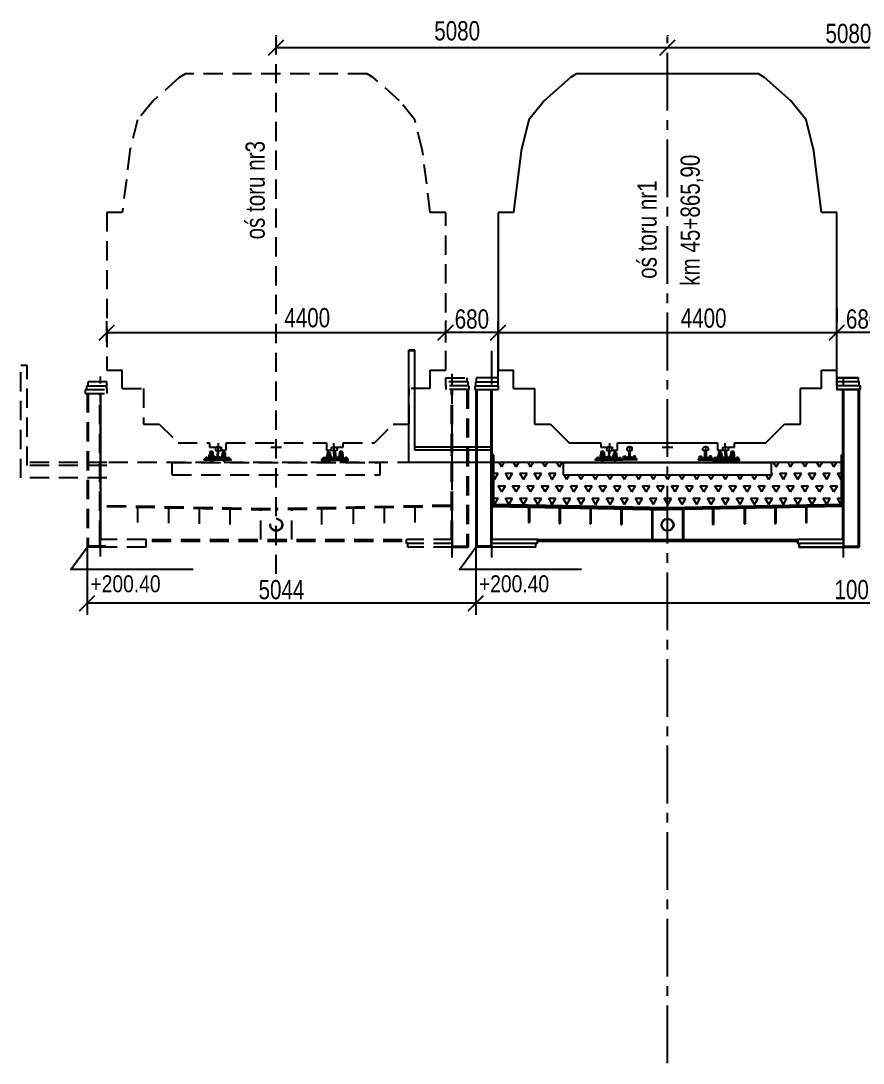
# Model space of a CAD drawing. Header units: millimetres. Extents: x -1069826 to 2704411, y -432732 to 412301.
# Drawn here: x 955828 to 966764, y -4314 to 9227 of the extents above; entities that cross this region are included whole.
import ezdxf

# ---------------------------------------------------------------- set-up
doc = ezdxf.new("R2010")
doc.units = ezdxf.units.MM
doc.header["$LTSCALE"] = 1000
doc.header["$MEASUREMENT"] = 0
doc.linetypes.add('CENTER2', pattern=[1.125, 0.75, -0.125, 0.125, -0.125])
doc.linetypes.add('HIDDEN', pattern=[0.375, 0.25, -0.125])
for name, color, linetype in [('0-RAM-T', 7, 'Continuous'), ('0-T', 7, 'Continuous'), ('0-T0-W', 7, 'Continuous'), ('DROGO-T', 7, 'Continuous'), ('WIADUKT', 7, 'Continuous')]:
    doc.layers.add(name, color=color, linetype=linetype)
doc.styles.add('CDMSTYLE', font='CDMSIMPL', dxfattribs={"width": 0.8, "bigfont": 'CDMBIGPL'})
doc.dimstyles.new('CDMZB-MM-100', dxfattribs={"dimscale": 100, "dimtxt": 2.5, "dimasz": 1, "dimexe": 1.5, "dimexo": 5, "dimgap": 0.5, "dimtad": 1, "dimdec": 0, "dimrnd": 1, "dimzin": 1, "dimdsep": 46, "dimtxsty": 'CDMSTYLE', "dimblk": 'OBLIQUE', "dimblk1": 'OBLIQUE', "dimblk2": 'OBLIQUE', "dimsah": 1, "dimtsz": 1, "dimcen": -2.5, "dimclrd": 9, "dimclre": 9, "dimclrt": 9, "dimadec": 0, "dimazin": 0, "dimtfac": 1, "dimtmove": 2, "dimatfit": 3, "dimldrblk": 'OBLIQUE', "dimfxl": 1, "dimtvp": 1, "dimtolj": 1, "dimtzin": 0, "dimarcsym": 0})

# ---------------------------------------------------------------- blocks, each defined once
blk = doc.blocks.new('*D480')
at = {"color": 9, "linetype": 'ByBlock', "transparency": 16777216}
for p, q in [((1020270, -21298), (1020270, -21674)), ((1030330, -21371), (1030330, -21674)), ((1020170, -21624), (1020370, -21424)), ((1030330, -21524), (1020270, -21524)), ((1030230, -21624), (1030430, -21424))]:
    blk.add_line(p, q, dxfattribs=at)
at = {"layer": 'Defpoints', "color": 0, "linetype": 'ByBlock', "transparency": 16777216}
for p in [(1020270, -20798), (1030330, -20871), (1020270, -21524)]:
    blk.add_point(p, dxfattribs=at)
at = {"color": 9, "linetype": 'ByBlock', "transparency": 16777216, "insert": (1025300, -21349), "char_height": 250, "attachment_point": 5, "style": 'CDMSTYLE'}
blk.add_mtext('\\A1;\\C1;10060', dxfattribs=at)
blk = doc.blocks.new('_OBLIQUE')
at = {"color": 0, "linetype": 'ByBlock'}
blk.add_line((-0.5, -0.5), (0.5, 0.5), dxfattribs=at)
blk = doc.blocks.new('00KOTA1')
at = {"color": 0, "linetype": 'Continuous'}
blk.add_lwpolyline([(13.74, 2.86), (-2.11, 2.86), (0, 0), (0, 6.11)], dxfattribs=at)
at = {"color": 0, "linetype": 'Continuous', "style": 'CDMSTYLE', "width": 0.85}
blk.add_attdef('%%P000.000', (0.42, 3.63), '', height=2.2, dxfattribs=at)
blk = doc.blocks.new('A$C5F112703')
at = {"color": 9, "linetype": 'ByBlock'}
for p, q in [((1020, 4919), (940, 4869)), ((3380, 4919), (1020, 4919)), ((3460, 4869), (3380, 4919)), ((940, 4869), (600, 4569)), ((3800, 4569), (3460, 4869)), ((600, 4569), (400, 4319)), ((4000, 4319), (3800, 4569)), ((400, 4319), (300, 3919)), ((4100, 3919), (4000, 4319)), ((300, 3919), (200, 3119)), ((4200, 3119), (4100, 3919)), ((0, 3119), (0, 1069)), ((200, 3119), (0, 3119)), ((4400, 3119), (4200, 3119)), ((4400, 1069), (4400, 3119)), ((0, 1069), (200, 1069)), ((4200, 1069), (4400, 1069)), ((475, 829), (475, 369)), ((3925, 369), (3925, 829)), ((475, 369), (680, 369)), ((680, 369), (925, 124)), ((3475, 124), (3720, 369)), ((3720, 369), (3925, 369)), ((925, 124), (1333, 124)), ((1333, 124), (1333, 69)), ((1333, 69), (1483, 69)), ((1483, 69), (1483, 31)), ((1483, 31), (1550, 31)), ((1550, 124), (2851, 124)), ((1550, 31), (1550, 124)), ((2851, 124), (2851, 31)), ((2851, 31), (2918, 31)), ((2918, 69), (3068, 69)), ((2918, 31), (2918, 69)), ((3068, 124), (3475, 124)), ((3068, 69), (3068, 124))]:
    blk.add_line(p, q, dxfattribs=at)
at = {"layer": '0-T', "color": 9, "linetype": 'Continuous'}
for p, q in [((200, 829), (200, 1069)), ((4200, 829), (4200, 1069)), ((200, 829), (475, 829)), ((4200, 829), (3925, 829)), ((2200, 0), (2200, 137)), ((2131, 69), (2269, 69))]:
    blk.add_line(p, q, dxfattribs=at)
blk = doc.blocks.new('A$C22AE4A19')
at = {"layer": '0-T', "color": 9, "linetype": 'Continuous'}
blk.add_blockref('A$C5F112703', (0, 0), dxfattribs=at)
blk = doc.blocks.new('*D471')
at = {"color": 9, "linetype": 'ByBlock', "transparency": 16777216}
for p, q in [((1017580, -14406), (1017780, -14206)), ((1017680, -14146), (1017680, -14156)), ((1022660, -14406), (1022860, -14206)), ((1022760, -14146), (1022760, -14156)), ((1017680, -14306), (1022760, -14306))]:
    blk.add_line(p, q, dxfattribs=at)
at = {"layer": 'Defpoints', "color": 0, "linetype": 'ByBlock', "transparency": 16777216}
for p in [(1022760, -14306), (1017680, -14646), (1022760, -14646)]:
    blk.add_point(p, dxfattribs=at)
at = {"color": 9, "linetype": 'ByBlock', "transparency": 16777216, "insert": (1020029, -14089), "char_height": 250, "attachment_point": 5, "style": 'CDMSTYLE'}
blk.add_mtext('\\A1;5080', dxfattribs=at)
blk = doc.blocks.new('*D470')
at = {"color": 9, "linetype": 'ByBlock', "transparency": 16777216}
for p, q in [((1020560, -18589), (1020560, -17858)), ((1024960, -18589), (1024960, -17858)), ((1020460, -18108), (1020660, -17908)), ((1020560, -18008), (1024960, -18008)), ((1024860, -18108), (1025060, -17908))]:
    blk.add_line(p, q, dxfattribs=at)
at = {"layer": 'Defpoints', "color": 0, "linetype": 'ByBlock', "transparency": 16777216}
for p in [(1024960, -18008), (1020560, -19089), (1024960, -19089)]:
    blk.add_point(p, dxfattribs=at)
at = {"color": 9, "linetype": 'ByBlock', "transparency": 16777216, "insert": (1023229, -17821), "char_height": 250, "attachment_point": 5, "style": 'CDMSTYLE'}
blk.add_mtext('\\A1;\\C1;4400', dxfattribs=at)
blk = doc.blocks.new('*D478')
at = {"color": 9, "linetype": 'ByBlock', "transparency": 16777216}
for p, q in [((1015226, -21296), (1015226, -21674)), ((1020270, -21298), (1020270, -21674)), ((1015126, -21624), (1015326, -21424)), ((1020270, -21524), (1015226, -21524)), ((1020170, -21624), (1020370, -21424))]:
    blk.add_line(p, q, dxfattribs=at)
at = {"layer": 'Defpoints', "color": 0, "linetype": 'ByBlock', "transparency": 16777216}
for p in [(1015226, -20796), (1020270, -20798), (1015226, -21524)]:
    blk.add_point(p, dxfattribs=at)
at = {"color": 9, "linetype": 'ByBlock', "transparency": 16777216, "insert": (1017748, -21349), "char_height": 250, "attachment_point": 5, "style": 'CDMSTYLE'}
blk.add_mtext('\\A1;5044', dxfattribs=at)
blk = doc.blocks.new('*D474')
at = {"color": 9, "linetype": 'ByBlock', "transparency": 16777216}
for p, q in [((1019880, -17851), (1019880, -17858)), ((1020560, -17886), (1020560, -17858)), ((1019780, -18108), (1019980, -17908)), ((1020560, -18008), (1019880, -18008)), ((1020460, -18108), (1020660, -17908))]:
    blk.add_line(p, q, dxfattribs=at)
at = {"layer": 'Defpoints', "color": 0, "linetype": 'ByBlock', "transparency": 16777216}
for p in [(1019880, -18008), (1019880, -18351), (1020560, -18386)]:
    blk.add_point(p, dxfattribs=at)
at = {"color": 9, "linetype": 'ByBlock', "transparency": 16777216, "insert": (1020220, -17833), "char_height": 250, "attachment_point": 5, "style": 'CDMSTYLE'}
blk.add_mtext('\\A1;680', dxfattribs=at)
blk = doc.blocks.new('SZPKOL')
at = {"color": 0, "linetype": 'ByBlock'}
blk.add_lwpolyline([(12, 4, 0.138548), (-12, 5), (-9, 22), (0, 24), (9, 22)], format="xyb", close=True, dxfattribs=at)
for start, end in [(102.9105, 124.2422), (55.7578, 72.0998)]:
    blk.add_arc((-2, -38), 45.5, start, end, dxfattribs=at)
blk = doc.blocks.new('SRUKOL')
at = {"color": 0, "linetype": 'ByBlock'}
for p, q in [((0, 10), (-22, 10)), ((-22, 10), (-22, 0)), ((-11, 5), (-22, 5)), ((0, 0), (-22, 0)), ((-20, 37), (-20, 24)), ((-20, 24), (-20, 11)), ((-17, 5), (-17, 0)), ((0, 39), (-15, 39)), ((0, 10), (-15, 10)), ((-13, 42), (-10, 44)), ((-13, 39), (-13, 42)), ((-13, 42), (13, 42)), ((-12, 5), (-12, 0)), ((-11, 10), (11, 5)), ((-11, 5), (11, 0)), ((-10, 44), (-10, 38)), ((-10, 44), (10, 44)), ((-10, 37), (-10, 24)), ((-10, 24), (-10, 11)), ((0, 39), (15, 39)), ((0, 10), (15, 10)), ((0, 10), (22, 10)), ((0, 0), (22, 0)), ((13, 42), (10, 44)), ((10, 44), (10, 38)), ((10, 37), (10, 24)), ((10, 24), (10, 11)), ((11, 5), (22, 5)), ((12, 10), (12, 5)), ((13, 39), (13, 42)), ((17, 10), (17, 5)), ((20, 37), (20, 24)), ((20, 24), (20, 11)), ((22, 10), (22, 0))]:
    blk.add_line(p, q, dxfattribs=at)
for centre, radius, start, end in [((-15, 29), 10, 60, 120), ((-15, 20), 10, 240, 300), ((0, -1), 40, 90, 104.6015), ((0, 50), 40, 255.3985, 270), ((0, -1), 40, 75.3985, 90), ((0, 50), 40, 270, 284.6015), ((15, 29), 10, 60, 120), ((15, 20), 10, 240, 300)]:
    blk.add_arc(centre, radius, start, end, dxfattribs=at)
blk = doc.blocks.new('A$C05BD7996')
at = {"color": 40, "linetype": 'HIDDEN'}
for p, q in [((1020, 4919), (940, 4869)), ((3380, 4919), (1020, 4919)), ((3460, 4869), (3380, 4919)), ((940, 4869), (600, 4569)), ((3800, 4569), (3460, 4869)), ((600, 4569), (400, 4319)), ((4000, 4319), (3800, 4569)), ((400, 4319), (300, 3919)), ((4100, 3919), (4000, 4319)), ((300, 3919), (200, 3119)), ((4200, 3119), (4100, 3919)), ((200, 3119), (0, 3119)), ((0, 3119), (0, 1069)), ((4400, 3119), (4200, 3119)), ((4400, 1069), (4400, 3119)), ((0, 1069), (200, 1069)), ((4200, 1069), (4400, 1069)), ((475, 829), (475, 369)), ((3925, 369), (3925, 829)), ((475, 369), (680, 369)), ((680, 369), (925, 124)), ((3475, 124), (3720, 369)), ((3720, 369), (3925, 369)), ((925, 124), (1333, 124)), ((1333, 124), (1333, 69)), ((1333, 69), (1483, 69)), ((1483, 69), (1483, 31)), ((1483, 31), (1550, 31)), ((1550, 31), (1550, 124)), ((1550, 124), (2851, 124)), ((2851, 124), (2851, 31)), ((2851, 31), (2918, 31)), ((2918, 31), (2918, 69)), ((2918, 69), (3068, 69)), ((3068, 69), (3068, 124)), ((3068, 124), (3475, 124))]:
    blk.add_line(p, q, dxfattribs=at)
at = {"layer": '0-T', "color": 40, "linetype": 'HIDDEN'}
for p, q in [((200, 829), (200, 1069)), ((4200, 829), (4200, 1069)), ((200, 829), (475, 829)), ((4200, 829), (3925, 829))]:
    blk.add_line(p, q, dxfattribs=at)
at = {"layer": '0-T', "color": 9, "linetype": 'Continuous'}
for p, q in [((2200, 0), (2200, 137)), ((2131, 69), (2269, 69))]:
    blk.add_line(p, q, dxfattribs=at)
blk = doc.blocks.new('A$C3471609C')
at = {"layer": '0-T', "color": 9, "linetype": 'Continuous'}
blk.add_blockref('A$C05BD7996', (0, 0), dxfattribs=at)
blk = doc.blocks.new('*D479')
at = {"color": 9, "linetype": 'ByBlock', "transparency": 16777216}
for p, q in [((1015480, -18135), (1015480, -17858)), ((1019880, -18135), (1019880, -17858)), ((1015380, -18108), (1015580, -17908)), ((1015480, -18008), (1019880, -18008)), ((1019780, -18108), (1019980, -17908))]:
    blk.add_line(p, q, dxfattribs=at)
at = {"layer": 'Defpoints', "color": 0, "linetype": 'ByBlock', "transparency": 16777216}
for p in [(1019880, -18008), (1015480, -18635), (1019880, -18635)]:
    blk.add_point(p, dxfattribs=at)
at = {"color": 9, "linetype": 'ByBlock', "transparency": 16777216, "insert": (1018082, -17816), "char_height": 250, "attachment_point": 5, "style": 'CDMSTYLE'}
blk.add_mtext('\\A1;4400', dxfattribs=at)
blk = doc.blocks.new('A$C5FAB2D53')
at = {"color": 9, "linetype": 'ByBlock'}
for p, q in [((60, 150), (60, 125)), ((105, 164), (85, 164)), ((130, 125), (130, 150)), ((1047, 125), (1047, 150)), ((1072, 164), (1092, 164)), ((1117, 150), (1117, 125)), ((0, 13), (189, 13)), ((0, 0), (0, 13)), ((95, 0), (0, 0)), ((15, 46), (36, 46)), ((15, 13), (15, 46)), ((15, 36), (26, 36)), ((31, 41), (31, 46)), ((46, 28), (31, 26)), ((31, 26), (31, 13)), ((32, 23), (32, 15)), ((32, 15), (157, 15)), ((53, 28), (35, 26)), ((46, 36), (46, 28)), ((60, 125), (83, 117)), ((83, 38), (65, 31)), ((88, 110), (88, 45)), ((189, 0), (95, 0)), ((102, 45), (102, 110)), ((106, 117), (130, 125)), ((124, 31), (106, 38)), ((154, 26), (136, 28)), ((143, 36), (143, 28)), ((143, 28), (158, 26)), ((174, 46), (153, 46)), ((157, 15), (157, 23)), ((158, 41), (158, 46)), ((158, 26), (158, 13)), ((174, 36), (163, 36)), ((174, 13), (174, 46)), ((189, 13), (189, 0)), ((189, 13), (189, 13)), ((987, 13), (987, 0)), ((987, 13), (987, 13)), ((1177, 13), (987, 13)), ((987, 0), (1082, 0)), ((1003, 46), (1024, 46)), ((1003, 13), (1003, 46)), ((1003, 36), (1014, 36)), ((1019, 41), (1019, 46)), ((1034, 28), (1019, 26)), ((1019, 26), (1019, 13)), ((1019, 15), (1019, 23)), ((1144, 15), (1019, 15)), ((1022, 26), (1040, 28)), ((1034, 36), (1034, 28)), ((1070, 117), (1047, 125)), ((1052, 31), (1071, 38)), ((1075, 45), (1075, 110)), ((1082, 0), (1177, 0)), ((1089, 110), (1089, 45)), ((1093, 38), (1112, 31)), ((1117, 125), (1094, 117)), ((1123, 28), (1142, 26)), ((1130, 36), (1130, 28)), ((1130, 28), (1145, 26)), ((1161, 46), (1140, 46)), ((1144, 23), (1144, 15)), ((1145, 41), (1145, 46)), ((1145, 26), (1145, 13)), ((1161, 36), (1150, 36)), ((1161, 13), (1161, 46)), ((1177, 0), (1177, 13))]:
    blk.add_line(p, q, dxfattribs=at)
at = {"color": 9, "linetype": 'Continuous'}
for p, q in [((95, 182), (95, 15)), ((1082, 182), (1082, 15))]:
    blk.add_line(p, q, dxfattribs=at)
at = {"color": 9, "linetype": 'ByBlock'}
for centre, radius, start, end in [((72, 150), 12, 104.1437, 180), ((88, 84), 80, 102.4545, 104.1437), ((74, 150), 13, 99.6771, 104.4557), ((88, 84), 80, 92.5054, 101.6782), ((101, 84), 80, 78.3218, 87.4946), ((115, 150), 13, 75.5443, 80.3229), ((101, 84), 80, 75.8563, 77.5455), ((118, 150), 12, 0, 75.8563), ((1059, 150), 12, 104.1437, 180), ((1076, 84), 80, 102.4545, 104.1437), ((1062, 150), 13, 99.6771, 104.4557), ((1076, 84), 80, 92.5054, 101.6782), ((1088, 84), 80, 78.3218, 87.4946), ((1102, 150), 13, 75.5443, 80.3229), ((1088, 84), 80, 75.8563, 77.5455), ((1105, 150), 12, 0, 75.8563), ((26, 41), 5, 270, 0), ((35, 23), 3, 95.061, 180), ((36, 36), 10, 360, 90), ((50, 68), 40, 275.061, 292.4127), ((81, 110), 7, 360, 71), ((81, 45), 7, 292.4127, 360), ((109, 110), 7, 109, 180), ((109, 45), 7, 180, 247.5873), ((140, 68), 40, 247.5873, 264.939), ((153, 36), 10, 90, 180), ((154, 23), 3, 0, 84.939), ((163, 41), 5, 180, 270), ((1014, 41), 5, 270, 0), ((1022, 23), 3, 95.061, 180), ((1024, 36), 10, 360, 90), ((1037, 68), 40, 275.061, 292.4127), ((1068, 110), 7, 0, 71), ((1068, 45), 7, 292.4127, 360), ((1096, 110), 7, 109, 180), ((1096, 45), 7, 180, 247.5873), ((1127, 68), 40, 247.5873, 264.939), ((1140, 36), 10, 90, 180), ((1141, 23), 3, 0, 84.939), ((1150, 41), 5, 180, 270)]:
    blk.add_arc(centre, radius, start, end, dxfattribs=at)
blk = doc.blocks.new('A$C30C010BB')
at = {"layer": '0-T', "color": 40, "linetype": 'Continuous'}
blk.add_blockref('A$C5FAB2D53', (0, 0), dxfattribs=at)
blk = doc.blocks.new('*D473')
at = {"color": 9, "linetype": 'ByBlock', "transparency": 16777216}
for p, q in [((1024960, -17691), (1024960, -17858)), ((1025640, -17985), (1025640, -17858)), ((1024860, -18108), (1025060, -17908)), ((1025640, -18008), (1024960, -18008)), ((1025540, -18108), (1025740, -17908))]:
    blk.add_line(p, q, dxfattribs=at)
at = {"layer": 'Defpoints', "color": 0, "linetype": 'ByBlock', "transparency": 16777216}
for p in [(1024960, -18008), (1024960, -18191), (1025640, -18485)]:
    blk.add_point(p, dxfattribs=at)
at = {"color": 9, "linetype": 'ByBlock', "transparency": 16777216, "insert": (1025300, -17833), "char_height": 250, "attachment_point": 5, "style": 'CDMSTYLE'}
blk.add_mtext('\\A1;\\C1;680', dxfattribs=at)
blk = doc.blocks.new('*D469')
at = {"color": 9, "linetype": 'ByBlock', "transparency": 16777216}
for p, q in [((1022660, -14406), (1022860, -14206)), ((1022760, -14146), (1022760, -14156)), ((1027740, -14406), (1027940, -14206)), ((1027840, -14146), (1027840, -14156)), ((1022760, -14306), (1027840, -14306))]:
    blk.add_line(p, q, dxfattribs=at)
at = {"layer": 'Defpoints', "color": 0, "linetype": 'ByBlock', "transparency": 16777216}
for p in [(1027840, -14306), (1022760, -14646), (1027840, -14646)]:
    blk.add_point(p, dxfattribs=at)
at = {"color": 9, "linetype": 'ByBlock', "transparency": 16777216, "insert": (1025109, -14123), "char_height": 250, "attachment_point": 5, "style": 'CDMSTYLE'}
blk.add_mtext('\\A1;\\C1;5080', dxfattribs=at)
blk = doc.blocks.new('A$C534018C8')
at = {"layer": 'WIADUKT', "linetype": 'Continuous'}
h = blk.add_hatch(dxfattribs=at)
h.set_pattern_fill('TRIANG', color=40, scale=500, style=0)
h.set_pattern_definition([(60, (-602052.98, -193697.16), (-93.75, 162.379763), [93.75, -93.75]), (120, (-602052.98, -193697.16), (-187.5, 1e-07), [93.75, -93.75]), (0, (-602099.85, -193615.97), (93.75, 162.379763), [93.75, -93.75])])
h.paths.add_polyline_path([(8396, 7642.8), (7046, 7642.8), (7046, 7802.8), (6135, 7802.8), (6135, 7262.3), (8396, 7217.8)])
h.paths.add_polyline_path([(10657, 7802.8), (9746, 7802.8), (9746, 7642.8), (8396, 7642.8), (8396, 7217.8), (10657, 7262.3)])
at = {"color": 40, "linetype": 'HIDDEN'}
for p, q in [((3316, 6354.8, 0.1), (3316, 13334.8, 0.1)), ((80, 9062.8, 0.1), (0, 9062.8, 0.1)), ((0, 7602.8, 0.1), (0, 9062.8, 0.1)), ((80, 7762.8, 0.1), (80, 9062.8, 0.1)), ((5516, 8851.3, 0.1), (5516, 8901.3, 0.1)), ((5516, 8901.3, 0.1), (5796, 8901.3, 0.1)), ((5516, 8801.3, 0.1), (5516, 8851.3, 0.1)), ((5806, 8851.3, 0.1), (5516, 8851.3, 0.1)), ((5796, 8851.3, 0.1), (5796, 8901.3, 0.1)), ((5806, 8801.3, 0.1), (5806, 8851.3, 0.1)), ((862, 8701.3, 0.1), (862, 6701.3, 0.1)), ((876, 8701.3, 0.1), (876, 6701.3, 0.1)), ((5516, 8801.3, 0.1), (5516, 8751.3, 0.1)), ((5816, 8801.3, 0.1), (5516, 8801.3, 0.1)), ((5816, 8751.3, 0.1), (5516, 8751.3, 0.1)), ((5592, 6801.3, 0.1), (5592, 8751.3, 0.1)), ((5606, 6801.3, 0.1), (5606, 8751.3, 0.1)), ((5792, 8751.3, 0.1), (5792, 6715.3, 0.1)), ((5806, 8751.3, 0.1), (5806, 6701.3, 0.1)), ((5816, 8801.3, 0.1), (5816, 8751.3, 0.1)), ((5816, 8801.3, 0.1), (5816, 8751.3, 0.1)), ((5816, 8781.3, 0.1), (5816, 8751.3, 0.1)), ((5816, 8781.3, 0.1), (5816, 8751.3, 0.1)), ((5816, 8781.3, 0.1), (5816, 8751.3, 0.1)), ((5816, 8781.3, 0.1), (5816, 8751.3, 0.1)), ((5577, 7902.8, 0.1), (5592, 7902.8, 0.1)), ((1116, 7762.8, 0.1), (0, 7762.8, 0.1)), ((1116, 7802.8, 0.1), (80, 7802.8, 0.1)), ((5516, 7802.8, 0.1), (1116, 7802.8, 0.1)), ((1966, 7642.8, 0.1), (1966, 7802.8, 0.1)), ((1966, 7802.8, 0.1), (4666, 7802.8, 0.1)), ((4666, 7642.8, 0.1), (4666, 7802.8, 0.1)), ((1116, 7602.8, 0.1), (0, 7602.8, 0.1)), ((1966, 7642.8, 0.1), (4666, 7642.8, 0.1)), ((5606, 6801.3, 0.1), (5006, 6801.3, 0.1)), ((5006, 6751.3, 0.1), (5006, 6801.3, 0.1)), ((5606, 6751.3, 0.1), (5606, 6801.3, 0.1)), ((1102, 6701.3, 0.1), (862, 6701.3, 0.1)), ((1102, 6701.3, 0.1), (862, 6701.3, 0.1)), ((1102, 6715.3, 0.1), (876, 6715.3, 0.1)), ((5606, 6751.3, 0.1), (5006, 6751.3, 0.1)), ((5026, 6701.3, 0.1), (5026, 6751.3, 0.1)), ((5606, 6701.3, 0.1), (5026, 6701.3, 0.1)), ((5606, 6701.3, 0.1), (5606, 6751.3, 0.1)), ((5606, 6715.3, 0.1), (5806, 6715.3, 0.1)), ((5606, 6701.3, 0.1), (5806, 6701.3, 0.1))]:
    blk.add_line(p, q, dxfattribs=at)
at = {"color": 9, "linetype": 'CENTER2'}
blk.add_line((8396, 0, 0.1), (8396, 13334.8, 0.1), dxfattribs=at)
at = {"color": 1, "linetype": 'Continuous'}
for p, q in [((6196, 8901.3, 0.1), (5916, 8901.3, 0.1)), ((10596, 8901.3, 0.1), (10876, 8901.3, 0.1)), ((5896, 8801.3, 0.1), (5896, 8751.3, 0.1)), ((5896, 8801.3, 0.1), (5896, 8751.3, 0.1)), ((5896, 8781.3, 0.1), (5896, 8751.3, 0.1)), ((5896, 8781.3, 0.1), (5896, 8751.3, 0.1)), ((5896, 8781.3, 0.1), (5896, 8751.3, 0.1)), ((5896, 8781.3, 0.1), (5896, 8751.3, 0.1)), ((6196, 8801.3, 0.1), (6196, 8751.3, 0.1)), ((10596, 8801.3, 0.1), (10596, 8751.3, 0.1)), ((10896, 8801.3, 0.1), (10896, 8751.3, 0.1)), ((10896, 8801.3, 0.1), (10896, 8751.3, 0.1)), ((10896, 8781.3, 0.1), (10896, 8751.3, 0.1)), ((10896, 8781.3, 0.1), (10896, 8751.3, 0.1)), ((10896, 8781.3, 0.1), (10896, 8751.3, 0.1)), ((10896, 8781.3, 0.1), (10896, 8751.3, 0.1)), ((7553.2, 7959, 0.1), (7553.2, 7813.6, 0.1)), ((7713.9, 7946.6, 0.1), (7713.9, 7813.6, 0.1)), ((9078.1, 7946.6, 0.1), (9078.1, 7813.6, 0.1)), ((9238.8, 7959, 0.1), (9238.8, 7813.6, 0.1)), ((10657, 7802.8, 0.1), (6135, 7802.8, 0.1)), ((7046, 7642.8, 0.1), (7046, 7802.8, 0.1)), ((7046, 7802.8, 0.1), (9746, 7802.8, 0.1)), ((9746, 7642.8, 0.1), (9746, 7802.8, 0.1)), ((7046, 7642.8, 0.1), (9746, 7642.8, 0.1)), ((6120, 7248.4, 0.1), (8396, 7202.8, 0.1)), ((6120, 7232.4, 0.1), (8396, 7186.8, 0.1)), ((10672, 7248.4, 0.1), (8396, 7202.8, 0.1)), ((10672, 7232.4, 0.1), (8396, 7186.8, 0.1)), ((6706, 6801.3, 0.1), (6106, 6801.3, 0.1)), ((6106, 6751.3, 0.1), (6106, 6801.3, 0.1)), ((6706, 6751.3, 0.1), (6706, 6801.3, 0.1)), ((10086, 6751.3, 0.1), (10086, 6801.3, 0.1)), ((10686, 6801.3, 0.1), (10086, 6801.3, 0.1)), ((10686, 6751.3, 0.1), (10686, 6801.3, 0.1)), ((6706, 6751.3, 0.1), (6106, 6751.3, 0.1)), ((6106, 6701.3, 0.1), (6106, 6751.3, 0.1)), ((6686, 6701.3, 0.1), (6106, 6701.3, 0.1)), ((6686, 6701.3, 0.1), (6686, 6751.3, 0.1)), ((10686, 6751.3, 0.1), (10086, 6751.3, 0.1)), ((10106, 6701.3, 0.1), (10106, 6751.3, 0.1)), ((10686, 6701.3, 0.1), (10106, 6701.3, 0.1)), ((10686, 6701.3, 0.1), (10686, 6751.3, 0.1))]:
    blk.add_line(p, q, dxfattribs=at)
at = {"color": 40, "linetype": 'ByBlock'}
for p, q in [((2553.5, 8003.5, 0.1), (2563.3, 8002.8, 0.1)), ((2554.1, 7851.7, 0.1), (2566.7, 8055, 0.1)), ((2573.2, 8002.2, 0.1), (2563.3, 8002.8, 0.1)), ((4058.8, 8002.2, 0.1), (4068.7, 8002.8, 0.1)), ((4077.9, 7851.7, 0.1), (4065.3, 8055, 0.1)), ((4078.5, 8003.5, 0.1), (4068.7, 8002.8, 0.1)), ((2412.8, 7832.7, 0.1), (2412.8, 7876.1, 0.1)), ((2696.6, 7832.7, 0.1), (2696.6, 7876.1, 0.1)), ((3936.8, 7832.7, 0.1), (3936.8, 7876.1, 0.1)), ((4222.4, 7832.7, 0.1), (4222.4, 7876.1, 0.1))]:
    blk.add_line(p, q, dxfattribs=at)
at = {"color": 1, "linetype": 'ByBlock'}
for p, q in [((7633.5, 8003.5, 0.1), (7643.3, 8002.8, 0.1)), ((7634.1, 7851.7, 0.1), (7646.7, 8055, 0.1)), ((7653.2, 8002.2, 0.1), (7643.3, 8002.8, 0.1)), ((9138.8, 8002.2, 0.1), (9148.7, 8002.8, 0.1)), ((9157.9, 7851.7, 0.1), (9145.3, 8055, 0.1)), ((9158.5, 8003.5, 0.1), (9148.7, 8002.8, 0.1)), ((7492.8, 7832.7, 0.1), (7492.8, 7876.1, 0.1)), ((7776.6, 7832.7, 0.1), (7776.6, 7876.1, 0.1)), ((9016.8, 7832.7, 0.1), (9016.8, 7876.1, 0.1)), ((9302.4, 7832.7, 0.1), (9302.4, 7876.1, 0.1))]:
    blk.add_line(p, q, dxfattribs=at)
at = {"color": 40, "linetype": 'Continuous'}
for p, q in [((2473.2, 7959, 0.1), (2473.2, 7813.6, 0.1)), ((2633.9, 7946.6, 0.1), (2633.9, 7813.6, 0.1)), ((3998.1, 7946.6, 0.1), (3998.1, 7813.6, 0.1)), ((4158.8, 7959, 0.1), (4158.8, 7813.6, 0.1))]:
    blk.add_line(p, q, dxfattribs=at)
at = {"color": 40, "linetype": 'ByBlock', "elevation": 0.1}
for points in [[(2553.5, 8003.5, 0.0400453), (2540.7, 8002.7, 0.0208536), (2539.6, 8002.5, 0.0073706), (2537.3, 8002.1, 0.3436264), (2527.5, 7991.1), (2525.9, 7965.3), (2548.7, 7955.9, -0.3201025), (2553, 7949), (2548.9, 7883.8, -0.3037628), (2544.2, 7877.6), (2525.3, 7871.2, -0.0758562), (2513.5, 7869), (2495.1, 7868.6, 0.3885725), (2492.2, 7865.8), (2491.7, 7858), (2616.5, 7850.3), (2617, 7858, 0.3885725), (2614.4, 7861.1), (2596.3, 7863.9, -0.0758562), (2584.7, 7867.5), (2566.8, 7876.2, -0.3037628), (2562.9, 7882.9), (2567, 7948.1, -0.3201025), (2572.1, 7954.4), (2595.8, 7961), (2597.4, 7986.7, 0.3436264), (2589.1, 7998.9, 0.0073706), (2586.8, 7999.6, 0.0208536), (2585.8, 7999.9, 0.0400453), (2573.2, 8002.2)], [(4078.5, 8003.5, -0.0400453), (4091.3, 8002.7, -0.0208536), (4092.4, 8002.5, -0.0073706), (4094.7, 8002.1, -0.3436264), (4104.5, 7991.1), (4106.1, 7965.3), (4083.3, 7955.9, 0.3201025), (4079, 7949), (4083.1, 7883.8, 0.3037628), (4087.8, 7877.6), (4106.7, 7871.2, 0.0758562), (4118.5, 7869), (4136.9, 7868.6, -0.3885725), (4139.8, 7865.8), (4140.3, 7858), (4015.5, 7850.3), (4015, 7858, -0.3885725), (4017.6, 7861.1), (4035.7, 7863.9, 0.0758562), (4047.3, 7867.5), (4065.2, 7876.2, 0.3037628), (4069.1, 7882.9), (4065, 7948.1, 0.3201025), (4059.9, 7954.4), (4036.2, 7961), (4034.6, 7986.7, -0.3436264), (4042.9, 7998.9, -0.0073706), (4045.2, 7999.6, -0.0208536), (4046.2, 7999.9, -0.0400453), (4058.8, 8002.2)]]:
    blk.add_lwpolyline(points, format="xyb", dxfattribs=at)
at = {"color": 1, "linetype": 'ByBlock', "elevation": 0.1}
for points in [[(7633.5, 8003.5, 0.0400453), (7620.7, 8002.7, 0.0208536), (7619.6, 8002.5, 0.0073706), (7617.3, 8002.1, 0.3436264), (7607.5, 7991.1), (7605.9, 7965.3), (7628.7, 7955.9, -0.3201025), (7633, 7949), (7628.9, 7883.8, -0.3037628), (7624.2, 7877.6), (7605.3, 7871.2, -0.0758562), (7593.5, 7869), (7575.1, 7868.6, 0.3885725), (7572.2, 7865.8), (7571.7, 7858), (7696.5, 7850.3), (7697, 7858, 0.3885725), (7694.4, 7861.1), (7676.3, 7863.9, -0.0758562), (7664.7, 7867.5), (7646.8, 7876.2, -0.3037628), (7642.9, 7882.9), (7647, 7948.1, -0.3201025), (7652.1, 7954.4), (7675.8, 7961), (7677.4, 7986.7, 0.3436264), (7669.1, 7998.9, 0.0073706), (7666.8, 7999.6, 0.0208536), (7665.8, 7999.9, 0.0400453), (7653.2, 8002.2)], [(9158.5, 8003.5, -0.0400453), (9171.3, 8002.7, -0.0208536), (9172.4, 8002.5, -0.0073706), (9174.7, 8002.1, -0.3436264), (9184.5, 7991.1), (9186.1, 7965.3), (9163.3, 7955.9, 0.3201025), (9159, 7949), (9163.1, 7883.8, 0.3037628), (9167.8, 7877.6), (9186.7, 7871.2, 0.0758562), (9198.5, 7869), (9216.9, 7868.6, -0.3885725), (9219.8, 7865.8), (9220.3, 7858), (9095.5, 7850.3), (9095, 7858, -0.3885725), (9097.6, 7861.1), (9115.7, 7863.9, 0.0758562), (9127.3, 7867.5), (9145.2, 7876.2, 0.3037628), (9149.1, 7882.9), (9145, 7948.1, 0.3201025), (9139.9, 7954.4), (9116.2, 7961), (9114.6, 7986.7, -0.3436264), (9122.9, 7998.9, -0.0073706), (9125.2, 7999.6, -0.0208536), (9126.2, 7999.9, -0.0400453), (9138.8, 8002.2)]]:
    blk.add_lwpolyline(points, format="xyb", dxfattribs=at)
at = {"color": 40, "linetype": 'ByBlock', "elevation": 0.1}
for points in [[(2726.6, 7840.7), (2726.6, 7834.7, -0.4142136), (2724.6, 7832.7), (2383.6, 7832.7, -0.4142136), (2381.6, 7834.7), (2381.6, 7842.7, -0.4142136), (2386.6, 7847.7), (2435.6, 7847.7, 0.4142136), (2437.6, 7849.7), (2437.6, 7855.7, -0.4142136), (2439.6, 7857.7), (2455.8, 7857.7, 0.3853136), (2457.8, 7859.5), (2459.6, 7877.7), (2486.8, 7877.7, -0.3853136), (2488.8, 7875.9), (2490.6, 7857.3, 0.3675893), (2492.5, 7855.5), (2615.5, 7847.9, 0.4032512), (2617.6, 7849.7), (2619.2, 7866, -0.3853136), (2621.2, 7867.8), (2646.6, 7867.8, -0.3853136), (2648.6, 7866), (2650.4, 7847.5, 0.3853136), (2652.4, 7845.7), (2721.6, 7845.7, -0.4142136)], [(2488.8, 7888.6, 0.3712473), (2485.8, 7891.1), (2461.5, 7891.1, 0.3884789), (2458.5, 7888.4), (2455.9, 7860, -0.3884789), (2454, 7858.1), (2444.9, 7858.1, -0.4404252), (2442.9, 7860.3), (2446.1, 7895.8, -0.3884789), (2454.1, 7903.1), (2494.4, 7903.1, -0.3712473), (2499.4, 7898.9), (2501.9, 7882.6, 0.2821907), (2505.2, 7878.6), (2507.1, 7878, -0.2888244), (2508.5, 7876.3), (2509.1, 7871.6, -0.4182313), (2507.3, 7869.4), (2493.3, 7868.7, -0.4030593), (2491.1, 7870.4)], [(2618.3, 7878.7, -0.3712473), (2621.3, 7881.2), (2645.6, 7881.2, -0.3884789), (2648.6, 7878.5), (2651.1, 7850, 0.3884789), (2653.1, 7848.2), (2662.2, 7848.2, 0.4404252), (2664.2, 7850.4), (2661, 7885.9, 0.3884789), (2653, 7893.2), (2612.7, 7893.2, 0.3712473), (2607.7, 7888.9), (2605.8, 7876.2, -0.2821907), (2602.5, 7872.2), (2600.6, 7871.6, 0.2888244), (2599.2, 7870), (2598.6, 7865.2, 0.4182313), (2600.4, 7863), (2613.8, 7861.5, 0.4030593), (2616, 7863.2)], [(3905.4, 7840.7), (3905.4, 7834.7, 0.4142136), (3907.4, 7832.7), (4248.4, 7832.7, 0.4142136), (4250.4, 7834.7), (4250.4, 7842.7, 0.4142136), (4245.4, 7847.7), (4196.4, 7847.7, -0.4142136), (4194.4, 7849.7), (4194.4, 7855.7, 0.4142136), (4192.4, 7857.7), (4176.2, 7857.7, -0.3853136), (4174.2, 7859.5), (4172.4, 7877.7), (4145.2, 7877.7, 0.3853136), (4143.2, 7875.9), (4141.4, 7857.3, -0.3675893), (4139.5, 7855.5), (4016.5, 7847.9, -0.4032512), (4014.4, 7849.7), (4012.8, 7866, 0.3853136), (4010.8, 7867.8), (3985.4, 7867.8, 0.3853136), (3983.4, 7866), (3981.6, 7847.5, -0.3853136), (3979.6, 7845.7), (3910.4, 7845.7, 0.4142136)], [(4013.7, 7878.7, 0.3712473), (4010.7, 7881.2), (3986.4, 7881.2, 0.3884789), (3983.4, 7878.5), (3980.9, 7850, -0.3884789), (3978.9, 7848.2), (3969.8, 7848.2, -0.4404252), (3967.8, 7850.4), (3971, 7885.9, -0.3884789), (3979, 7893.2), (4019.3, 7893.2, -0.3712473), (4024.3, 7888.9), (4026.2, 7876.2, 0.2821907), (4029.5, 7872.2), (4031.4, 7871.6, -0.2888244), (4032.8, 7870), (4033.4, 7865.2, -0.4182313), (4031.6, 7863), (4018.2, 7861.5, -0.4030593), (4016, 7863.2)], [(4143.2, 7888.6, -0.3712473), (4146.2, 7891.1), (4170.5, 7891.1, -0.3884789), (4173.5, 7888.4), (4176.1, 7860, 0.3884789), (4178, 7858.1), (4187.1, 7858.1, 0.4404252), (4189.1, 7860.3), (4185.9, 7895.8, 0.3884789), (4177.9, 7903.1), (4137.6, 7903.1, 0.3712473), (4132.6, 7898.9), (4130.1, 7882.6, -0.2821907), (4126.8, 7878.6), (4124.9, 7878, 0.2888244), (4123.5, 7876.3), (4122.9, 7871.6, 0.4182313), (4124.7, 7869.4), (4138.7, 7868.7, 0.4030593), (4140.9, 7870.4)]]:
    blk.add_lwpolyline(points, format="xyb", close=True, dxfattribs=at)
at = {"color": 1, "linetype": 'ByBlock', "elevation": 0.1}
for points in [[(7806.6, 7840.7), (7806.6, 7834.7, -0.4142136), (7804.6, 7832.7), (7463.6, 7832.7, -0.4142136), (7461.6, 7834.7), (7461.6, 7842.7, -0.4142136), (7466.6, 7847.7), (7515.6, 7847.7, 0.4142136), (7517.6, 7849.7), (7517.6, 7855.7, -0.4142136), (7519.6, 7857.7), (7535.8, 7857.7, 0.3853136), (7537.8, 7859.5), (7539.6, 7877.7), (7566.8, 7877.7, -0.3853136), (7568.8, 7875.9), (7570.6, 7857.3, 0.3675893), (7572.5, 7855.5), (7695.5, 7847.9, 0.4032512), (7697.6, 7849.7), (7699.2, 7866, -0.3853136), (7701.2, 7867.8), (7726.6, 7867.8, -0.3853136), (7728.6, 7866), (7730.4, 7847.5, 0.3853136), (7732.4, 7845.7), (7801.6, 7845.7, -0.4142136)], [(7568.8, 7888.6, 0.3712473), (7565.8, 7891.1), (7541.5, 7891.1, 0.3884789), (7538.5, 7888.4), (7535.9, 7860, -0.3884789), (7534, 7858.1), (7524.9, 7858.1, -0.4404252), (7522.9, 7860.3), (7526.1, 7895.8, -0.3884789), (7534.1, 7903.1), (7574.4, 7903.1, -0.3712473), (7579.4, 7898.9), (7581.9, 7882.6, 0.2821907), (7585.2, 7878.6), (7587.1, 7878, -0.2888244), (7588.5, 7876.3), (7589.1, 7871.6, -0.4182313), (7587.3, 7869.4), (7573.3, 7868.7, -0.4030593), (7571.1, 7870.4)], [(7698.3, 7878.7, -0.3712473), (7701.3, 7881.2), (7725.6, 7881.2, -0.3884789), (7728.6, 7878.5), (7731.1, 7850, 0.3884789), (7733.1, 7848.2), (7742.2, 7848.2, 0.4404252), (7744.2, 7850.4), (7741, 7885.9, 0.3884789), (7733, 7893.2), (7692.7, 7893.2, 0.3712473), (7687.7, 7888.9), (7685.8, 7876.2, -0.2821907), (7682.5, 7872.2), (7680.6, 7871.6, 0.2888244), (7679.2, 7870), (7678.6, 7865.2, 0.4182313), (7680.4, 7863), (7693.8, 7861.5, 0.4030593), (7696, 7863.2)], [(8985.4, 7840.7), (8985.4, 7834.7, 0.4142136), (8987.4, 7832.7), (9328.4, 7832.7, 0.4142136), (9330.4, 7834.7), (9330.4, 7842.7, 0.4142136), (9325.4, 7847.7), (9276.4, 7847.7, -0.4142136), (9274.4, 7849.7), (9274.4, 7855.7, 0.4142136), (9272.4, 7857.7), (9256.2, 7857.7, -0.3853136), (9254.2, 7859.5), (9252.4, 7877.7), (9225.2, 7877.7, 0.3853136), (9223.2, 7875.9), (9221.4, 7857.3, -0.3675893), (9219.5, 7855.5), (9096.5, 7847.9, -0.4032512), (9094.4, 7849.7), (9092.8, 7866, 0.3853136), (9090.8, 7867.8), (9065.4, 7867.8, 0.3853136), (9063.4, 7866), (9061.6, 7847.5, -0.3853136), (9059.6, 7845.7), (8990.4, 7845.7, 0.4142136)], [(9093.7, 7878.7, 0.3712473), (9090.7, 7881.2), (9066.4, 7881.2, 0.3884789), (9063.4, 7878.5), (9060.9, 7850, -0.3884789), (9058.9, 7848.2), (9049.8, 7848.2, -0.4404252), (9047.8, 7850.4), (9051, 7885.9, -0.3884789), (9059, 7893.2), (9099.3, 7893.2, -0.3712473), (9104.3, 7888.9), (9106.2, 7876.2, 0.2821907), (9109.5, 7872.2), (9111.4, 7871.6, -0.2888244), (9112.8, 7870), (9113.4, 7865.2, -0.4182313), (9111.6, 7863), (9098.2, 7861.5, -0.4030593), (9096, 7863.2)], [(9223.2, 7888.6, -0.3712473), (9226.2, 7891.1), (9250.5, 7891.1, -0.3884789), (9253.5, 7888.4), (9256.1, 7860, 0.3884789), (9258, 7858.1), (9267.1, 7858.1, 0.4404252), (9269.1, 7860.3), (9265.9, 7895.8, 0.3884789), (9257.9, 7903.1), (9217.6, 7903.1, 0.3712473), (9212.6, 7898.9), (9210.1, 7882.6, -0.2821907), (9206.8, 7878.6), (9204.9, 7878, 0.2888244), (9203.5, 7876.3), (9202.9, 7871.6, 0.4182313), (9204.7, 7869.4), (9218.7, 7868.7, 0.4030593), (9220.9, 7870.4)]]:
    blk.add_lwpolyline(points, format="xyb", close=True, dxfattribs=at)
at = {"layer": '0-RAM-T', "color": 1, "linetype": 'Continuous', "elevation": 0.1}
blk.add_lwpolyline([(10876, 8901.3), (10596, 8901.3), (10596, 8751.3), (10672, 8751.3), (10672, 6801.3), (10086, 6801.3), (10086, 6751.3), (10106, 6751.3), (10106, 6701.3), (10686, 6701.3), (10686, 8751.3), (10896, 8751.3), (10896, 8801.3), (10886, 8801.3), (10886, 8851.3), (10876, 8851.3), (10876, 8901.3)], dxfattribs=at)
blk.add_lwpolyline([(10876, 8901.3), (10596, 8901.3), (10596, 8751.3), (10672, 8751.3), (10672, 6801.3), (10086, 6801.3), (10086, 6751.3), (10106, 6751.3), (10106, 6701.3), (10686, 6701.3), (10686, 8751.3), (10896, 8751.3), (10896, 8801.3), (10886, 8801.3), (10886, 8851.3), (10876, 8851.3), (10876, 8901.3)], dxfattribs=at)
at = {"layer": '0-T', "color": 1, "linetype": 'Continuous'}
for p, q in [((5116, 9262.8, 0.1), (5036, 9262.8, 0.1)), ((5116, 9252.8, 0.1), (5036, 9252.8, 0.1)), ((5906, 8851.3, 0.1), (6196, 8851.3, 0.1)), ((5906, 8801.3, 0.1), (5906, 8851.3, 0.1)), ((5916, 8851.3, 0.1), (5916, 8901.3, 0.1)), ((6196, 8851.3, 0.1), (6196, 8901.3, 0.1)), ((6196, 8801.3, 0.1), (6196, 8851.3, 0.1)), ((10596, 8851.3, 0.1), (10596, 8901.3, 0.1)), ((10886, 8851.3, 0.1), (10596, 8851.3, 0.1)), ((10596, 8801.3, 0.1), (10596, 8851.3, 0.1)), ((10876, 8851.3, 0.1), (10876, 8901.3, 0.1)), ((10886, 8801.3, 0.1), (10886, 8851.3, 0.1)), ((5896, 8801.3, 0.1), (6196, 8801.3, 0.1)), ((5896, 8751.3, 0.1), (6196, 8751.3, 0.1)), ((5906, 8751.3, 0.1), (5906, 6701.3, 0.1)), ((5920, 8751.3, 0.1), (5920, 6715.3, 0.1)), ((6106, 6801.3, 0.1), (6106, 8751.3, 0.1)), ((6120, 6801.3, 0.1), (6120, 8751.3, 0.1)), ((10896, 8801.3, 0.1), (10596, 8801.3, 0.1)), ((10896, 8751.3, 0.1), (10596, 8751.3, 0.1)), ((10672, 6801.3, 0.1), (10672, 8751.3, 0.1)), ((10686, 6801.3, 0.1), (10686, 8751.3, 0.1)), ((10872, 8751.3, 0.1), (10872, 6715.3, 0.1)), ((10886, 8751.3, 0.1), (10886, 6701.3, 0.1)), ((6106, 8002.8, 0.1), (5116, 8002.8, 0.1)), ((6106, 7962.8, 0.1), (5116, 7962.8, 0.1)), ((6135, 7902.8, 0.1), (6120, 7902.8, 0.1)), ((10657, 7902.8, 0.1), (10672, 7902.8, 0.1)), ((7796.3, 6998.8, 0.1), (7796.3, 7198.8, 0.1)), ((8986.3, 6998.6, 0.1), (8986.3, 7198.6, 0.1)), ((9396.3, 7208.8, 0.1), (9396.3, 7006.8, 0.1)), ((9796.3, 7216.8, 0.1), (9796.3, 7014.8, 0.1)), ((10196.3, 7224.8, 0.1), (10196.3, 7022.8, 0.1)), ((6590.3, 7022.8, 0.1), (6602.3, 7022.8, 0.1)), ((6990.3, 7012.8, 0.1), (7002.3, 7012.8, 0.1)), ((7390.3, 7004.8, 0.1), (7402.3, 7004.8, 0.1)), ((7790.3, 6996.8, 0.1), (7802.3, 6996.8, 0.1)), ((8980.3, 6996.7, 0.1), (8992.3, 6996.7, 0.1)), ((9390.3, 7004.9, 0.1), (9402.3, 7004.9, 0.1)), ((9790.3, 7012.9, 0.1), (9802.3, 7012.9, 0.1)), ((10190.3, 7020.9, 0.1), (10202.3, 7020.9, 0.1)), ((6706, 6801.3, 0.1), (10086, 6801.3, 0.1)), ((6706, 6781.3, 0.1), (10086, 6781.3, 0.1)), ((8190.3, 6801.3, 0.1), (8202.3, 6801.3, 0.1)), ((8590.3, 6801.3, 0.1), (8602.3, 6801.3, 0.1)), ((6106, 6715.3, 0.1), (5906, 6715.3, 0.1)), ((6106, 6701.3, 0.1), (5906, 6701.3, 0.1)), ((10686, 6715.3, 0.1), (10886, 6715.3, 0.1)), ((10686, 6701.3, 0.1), (10886, 6701.3, 0.1))]:
    blk.add_line(p, q, dxfattribs=at)
at = {"layer": '0-T', "color": 9, "linetype": 'Continuous'}
for p, q in [((5036, 7802.8, 0.1), (5036, 9262.8, 0.1)), ((5116, 7962.8, 0.1), (5116, 9262.8, 0.1)), ((6106, 7802.8, 0.1), (5116, 7802.8, 0.1))]:
    blk.add_line(p, q, dxfattribs=at)
at = {"layer": '0-T', "color": 1, "linetype": 'CENTER2'}
for p, q in [((6113, 6569.7, 0.1), (6113, 9253.4, 0.1)), ((6113, 6567.4, 0.1), (6113, 8956, 0.1)), ((10679, 6567.4, 0.1), (10679, 8906, 0.1))]:
    blk.add_line(p, q, dxfattribs=at)
at = {"layer": '0-T', "color": 40, "linetype": 'CENTER2'}
for p, q in [((5599, 6567.4, 0.1), (5599, 8956, 0.1)), ((1033, 6581.7, 0.1), (1033, 8920.3, 0.1)), ((5599, 6567.4, 0.1), (5599, 8906, 0.1))]:
    blk.add_line(p, q, dxfattribs=at)
at = {"layer": '0-T', "color": 40, "linetype": 'HIDDEN'}
for p, q in [((876, 8801.3, 0.1), (876, 8851.3, 0.1)), ((1116, 8851.3, 0.1), (876, 8851.3, 0.1)), ((1116, 8801.3, 0.1), (1116, 8851.3, 0.1)), ((836, 8751.3, 0.1), (836, 8701.3, 0.1)), ((836, 8751.3, 0.1), (836, 8701.3, 0.1)), ((836, 8751.3, 0.1), (1116, 8751.3, 0.1)), ((836, 8731.3, 0.1), (836, 8701.3, 0.1)), ((836, 8731.3, 0.1), (836, 8701.3, 0.1)), ((836, 8731.3, 0.1), (836, 8701.3, 0.1)), ((836, 8731.3, 0.1), (836, 8701.3, 0.1)), ((836, 8701.3, 0.1), (1116, 8701.3, 0.1)), ((856, 8751.3, 0.1), (856, 8801.3, 0.1)), ((856, 8801.3, 0.1), (1116, 8801.3, 0.1)), ((1026, 6801.3, 0.1), (1026, 8701.3, 0.1)), ((1116, 8751.3, 0.1), (1116, 8801.3, 0.1)), ((1116, 8751.3, 0.1), (1116, 8701.3, 0.1)), ((1040, 6801.3, 0.1), (1040, 8241.3, 0.1)), ((1116, 7246.8, 0.1), (3316, 7202.8, 0.1)), ((1116, 7230.8, 0.1), (3316, 7186.8, 0.1)), ((1516.3, 7224.8, 0.1), (1516.3, 7022.8, 0.1)), ((1916.3, 7216.8, 0.1), (1916.3, 7014.8, 0.1)), ((2316.3, 7208.8, 0.1), (2316.3, 7006.8, 0.1)), ((2716.3, 6998.8, 0.1), (2716.3, 7198.8, 0.1)), ((3116.3, 6801.3, 0.1), (3116.3, 7190.8, 0.1)), ((5592, 7248.4, 0.1), (3316, 7202.8, 0.1)), ((5592, 7232.4, 0.1), (3316, 7186.8, 0.1)), ((3516.3, 6801.3, 0.1), (3516.3, 7190.8, 0.1)), ((3906.3, 6998.6, 0.1), (3906.3, 7198.6, 0.1)), ((4316.3, 7208.8, 0.1), (4316.3, 7006.8, 0.1)), ((4716.3, 7216.8, 0.1), (4716.3, 7014.8, 0.1)), ((5116.3, 7224.8, 0.1), (5116.3, 7022.8, 0.1)), ((1026, 6801.3, 0.1), (1040, 6801.3, 0.1)), ((1026, 6771.3, 0.1), (1026, 6801.3, 0.1)), ((1026, 6701.3, 0.1), (1026, 6801.3, 0.1)), ((1626, 6801.3, 0.1), (1026, 6801.3, 0.1)), ((1626, 6771.3, 0.1), (1626, 6801.3, 0.1)), ((1626, 6701.3, 0.1), (1626, 6801.3, 0.1)), ((1702, 6801.3, 0.1), (5006, 6801.3, 0.1)), ((1702, 6781.3, 0.1), (5006, 6781.3, 0.1)), ((1626, 6701.3, 0.1), (1026, 6701.3, 0.1))]:
    blk.add_line(p, q, dxfattribs=at)
at = {"layer": '0-T', "color": 40, "linetype": 'Continuous'}
blk.add_line((1040, 6801.3, 0.1), (1040, 8701.3, 0.1), dxfattribs=at)
at = {"layer": '0-T', "color": 1, "linetype": 'HIDDEN', "const_width": 10, "elevation": 0.1}
blk.add_lwpolyline([(6130, 7902.8), (6125.8, 7257.4), (8396, 7212.8), (10662, 7257.4), (10662, 7902.8)], dxfattribs=at)
at = {"layer": '0-T', "color": 1, "linetype": 'Continuous', "elevation": 0.1}
for points in [[(6135, 7902.8), (6135, 7262.3), (8396, 7217.8), (10657, 7262.3), (10657, 7902.8)], [(6590.3, 7222.8), (6590.3, 7022.8)], [(6602.3, 7222.8), (6602.3, 7022.8)], [(6990.3, 7212.8), (6990.3, 7012.8)], [(6996.3, 7216.8), (6996.3, 7014.8)], [(7002.3, 7212.8), (7002.3, 7012.8)], [(7390.3, 7204.8), (7390.3, 7004.8)], [(7396.3, 7208.8), (7396.3, 7006.8)], [(7402.3, 7204.8), (7402.3, 7004.8)], [(7790.3, 7196.8), (7790.3, 6996.8)], [(7802.3, 7196.8), (7802.3, 6996.8)], [(8190.3, 7188.8), (8190.3, 6801.3)], [(8202.3, 7188.8), (8202.3, 6801.3)], [(8590.3, 7188.8), (8590.3, 6801.3)], [(8602.3, 7188.8), (8602.3, 6801.3)], [(8980.3, 7196.6), (8980.3, 6996.7)], [(8992.3, 7196.6), (8992.3, 6996.7)], [(9390.3, 7204.8), (9390.3, 7004.9)], [(9402.3, 7204.8), (9402.3, 7004.9)], [(9790.3, 7212.8), (9790.3, 7012.9)], [(9802.3, 7212.8), (9802.3, 7012.9)], [(10190.3, 7220.8), (10190.3, 7020.9)], [(10202.3, 7220.8), (10202.3, 7020.9)]]:
    blk.add_lwpolyline(points, dxfattribs=at)
at = {"layer": '0-T', "color": 1, "linetype": 'Continuous', "const_width": 12, "elevation": 0.1}
for points in [[(6596.3, 7224.8), (6596.3, 7022.8)], [(6996.3, 7214.8), (6996.3, 7012.8)], [(7396.3, 7206.8), (7396.3, 7004.8)], [(7796.3, 7198.8), (7796.3, 6996.8)], [(8196.3, 7190.8), (8196.3, 6801.3)], [(8596.3, 7190.8), (8596.3, 6801.3)], [(8986.3, 7198.6), (8986.3, 6996.6)], [(9396.3, 7206.8), (9396.3, 7004.8)], [(9796.3, 7214.8), (9796.3, 7012.8)], [(10196.3, 7222.8), (10196.3, 7020.8)]]:
    blk.add_lwpolyline(points, dxfattribs=at)
at = {"layer": '0-T', "color": 9, "linetype": 'HIDDEN'}
for radius in [80, 75]:
    blk.add_circle((3316, 6994.1, 0.1), radius, dxfattribs=at)
at = {"layer": '0-T', "color": 1, "linetype": 'Continuous'}
for radius in [80, 75]:
    blk.add_circle((8396, 6994.1, 0.1), radius, dxfattribs=at)
at = {"color": 40, "linetype": 'ByBlock'}
for name, p in [('SZPKOL', (2412.3, 7847.7, 0.1)), ('SRUKOL', (2472.1, 7903.1, 0.1)), ('SRUKOL', (2632.8, 7893.2, 0.1)), ('SZPKOL', (2696.6, 7845.7, 0.1)), ('SZPKOL', (3936.8, 7845.7, 0.1)), ('SRUKOL', (3997, 7893.2, 0.1)), ('SRUKOL', (4157.7, 7903.1, 0.1)), ('SZPKOL', (4222.9, 7847.7, 0.1))]:
    blk.add_blockref(name, p, dxfattribs=at)
at = {"color": 1, "linetype": 'ByBlock'}
for name, p in [('SZPKOL', (7492.3, 7847.7, 0.1)), ('SRUKOL', (7552.1, 7903.1, 0.1)), ('SRUKOL', (7712.8, 7893.2, 0.1)), ('SZPKOL', (7776.6, 7845.7, 0.1)), ('SZPKOL', (9016.8, 7845.7, 0.1)), ('SRUKOL', (9077, 7893.2, 0.1)), ('SRUKOL', (9237.7, 7903.1, 0.1)), ('SZPKOL', (9302.9, 7847.7, 0.1))]:
    blk.add_blockref(name, p, dxfattribs=at)
at = {"layer": '0-T', "color": 9, "linetype": 'Continuous'}
for name, p in [('A$C3471609C', (1116, 7934.3, 0.1)), ('A$C22AE4A19', (6196, 7934.3, 0.1))]:
    blk.add_blockref(name, p, dxfattribs=at)
at = {"layer": '0-T', "color": 1, "linetype": 'Continuous'}
blk.add_blockref('A$C30C010BB', (7807.7, 7838.4, 0.1), dxfattribs=at)
at = {"layer": '0-T0-W', "color": 1, "linetype": 'Continuous'}
ref = blk.add_blockref('00KOTA1', (862, 6701.3, 0.1), dxfattribs=dict(at, xscale=-100, yscale=100, zscale=100, rotation=180))
ref.add_attrib('%%P000.000', '+200.40', (903.6, 6117.9, 0.1), dxfattribs={"layer": '0', "color": 0, "linetype": 'Continuous', "height": 220, "style": 'CDMSTYLE', "width": 0.85})
ref = blk.add_blockref('00KOTA1', (5906, 6701.3, 0.1), dxfattribs=dict(at, xscale=-100, yscale=100, zscale=100, rotation=180))
ref.add_attrib('%%P000.000', '+200.40', (5947.6, 6117.9, 0.1), dxfattribs={"layer": '0', "color": 0, "linetype": 'Continuous', "height": 220, "style": 'CDMSTYLE', "width": 0.85})
at = {"layer": '0-T', "color": 40, "linetype": 'Continuous', "style": 'CDMSTYLE', "width": 0.8}
blk.add_text('oś toru nr3', height=250, rotation=90, dxfattribs=at).set_placement((3166.1, 10701.5, 0.1))
at = {"layer": '0-T', "color": 3, "linetype": 'Continuous', "style": 'CDMSTYLE', "width": 0.8}
for s, p in [('km 45+865,90', (8815.2, 10100)), ('oś toru nr1', (8254.4, 10190, 0.1))]:
    blk.add_text(s, height=250, rotation=90, dxfattribs=at).set_placement(p)
at = {"layer": 'WIADUKT', "color": 40, "linetype": 'Continuous'}
for base, p1, p2, picture, middle in [((8396, 13193.1, 0.1), (3316, 12852.8, 0.1), (8396, 12852.8, 0.1), '*D471', (5664.5, 13410.5, 0.1)), ((5516, 9491.4, 0.1), (1116, 8864, 0.1), (5516, 8864, 0.1), '*D479', (3718.2, 9682.9, 0.1))]:
    dim = blk.add_linear_dim(base=base, p1=p1, p2=p2, dimstyle='CDMZB-MM-100', dxfattribs=at)
    dim.commit()
    dim.dimension.update_dxf_attribs({"geometry": picture, "text_midpoint": middle, "dimtype": 128, "insert": (-1014364.1, 27499)})
for base, p1, p2, picture, middle in [((13476, 13193.1, 0.1), (8396, 12852.8, 0.1), (13476, 12852.8, 0.1), '*D469', (10744.5, 13376.1, 0.1)), ((10596, 9491.4, 0.1), (6196, 8410.4, 0.1), (10596, 8410.4, 0.1), '*D470', (8865.3, 9677.9, 0.1))]:
    dim = blk.add_linear_dim(base=base, p1=p1, p2=p2, text='\\C1;<>', dimstyle='CDMZB-MM-100', dxfattribs=at)
    dim.commit()
    dim.dimension.update_dxf_attribs({"geometry": picture, "text_midpoint": middle, "dimtype": 128, "insert": (-1014364.1, 27499)})
for base, p1, p2, picture, middle in [((5516, 9491.4, 0.1), (6196, 9113.4, 0.1), (5516, 9147.8, 0.1), '*D474', (5856, 9666.4, 0.1)), ((862, 5974.6, 0.1), (5906, 6701.3, 0.1), (862, 6703.4, 0.1), '*D478', (3384, 6149.6, 0.1))]:
    dim = blk.add_linear_dim(base=base, p1=p1, p2=p2, dimstyle='CDMZB-MM-100', dxfattribs=at)
    dim.commit()
    dim.dimension.update_dxf_attribs({"geometry": picture, "text_midpoint": middle, "insert": (-1014364.1, 27499)})
for base, p1, p2, picture, middle in [((10596, 9491.4, 0.1), (11276, 9014, 0.1), (10596, 9308.1, 0.1), '*D473', (10936, 9666.4, 0.1)), ((5906, 5974.6, 0.1), (15966, 6628.2, 0.1), (5906, 6701.3, 0.1), '*D480', (10936, 6149.6, 0.1))]:
    dim = blk.add_linear_dim(base=base, p1=p1, p2=p2, text='\\C1;<>', dimstyle='CDMZB-MM-100', dxfattribs=at)
    dim.commit()
    dim.dimension.update_dxf_attribs({"geometry": picture, "text_midpoint": middle, "insert": (-1014364.1, 27499)})

msp = doc.modelspace()

# ---------------------------------------------------------------- block references
at = {"layer": 'DROGO-T', "color": 40, "linetype": 'Continuous'}
msp.add_blockref('A$C534018C8', (955828.3006, -4313.6641), dxfattribs=at)

doc.saveas('drawing.dxf')
